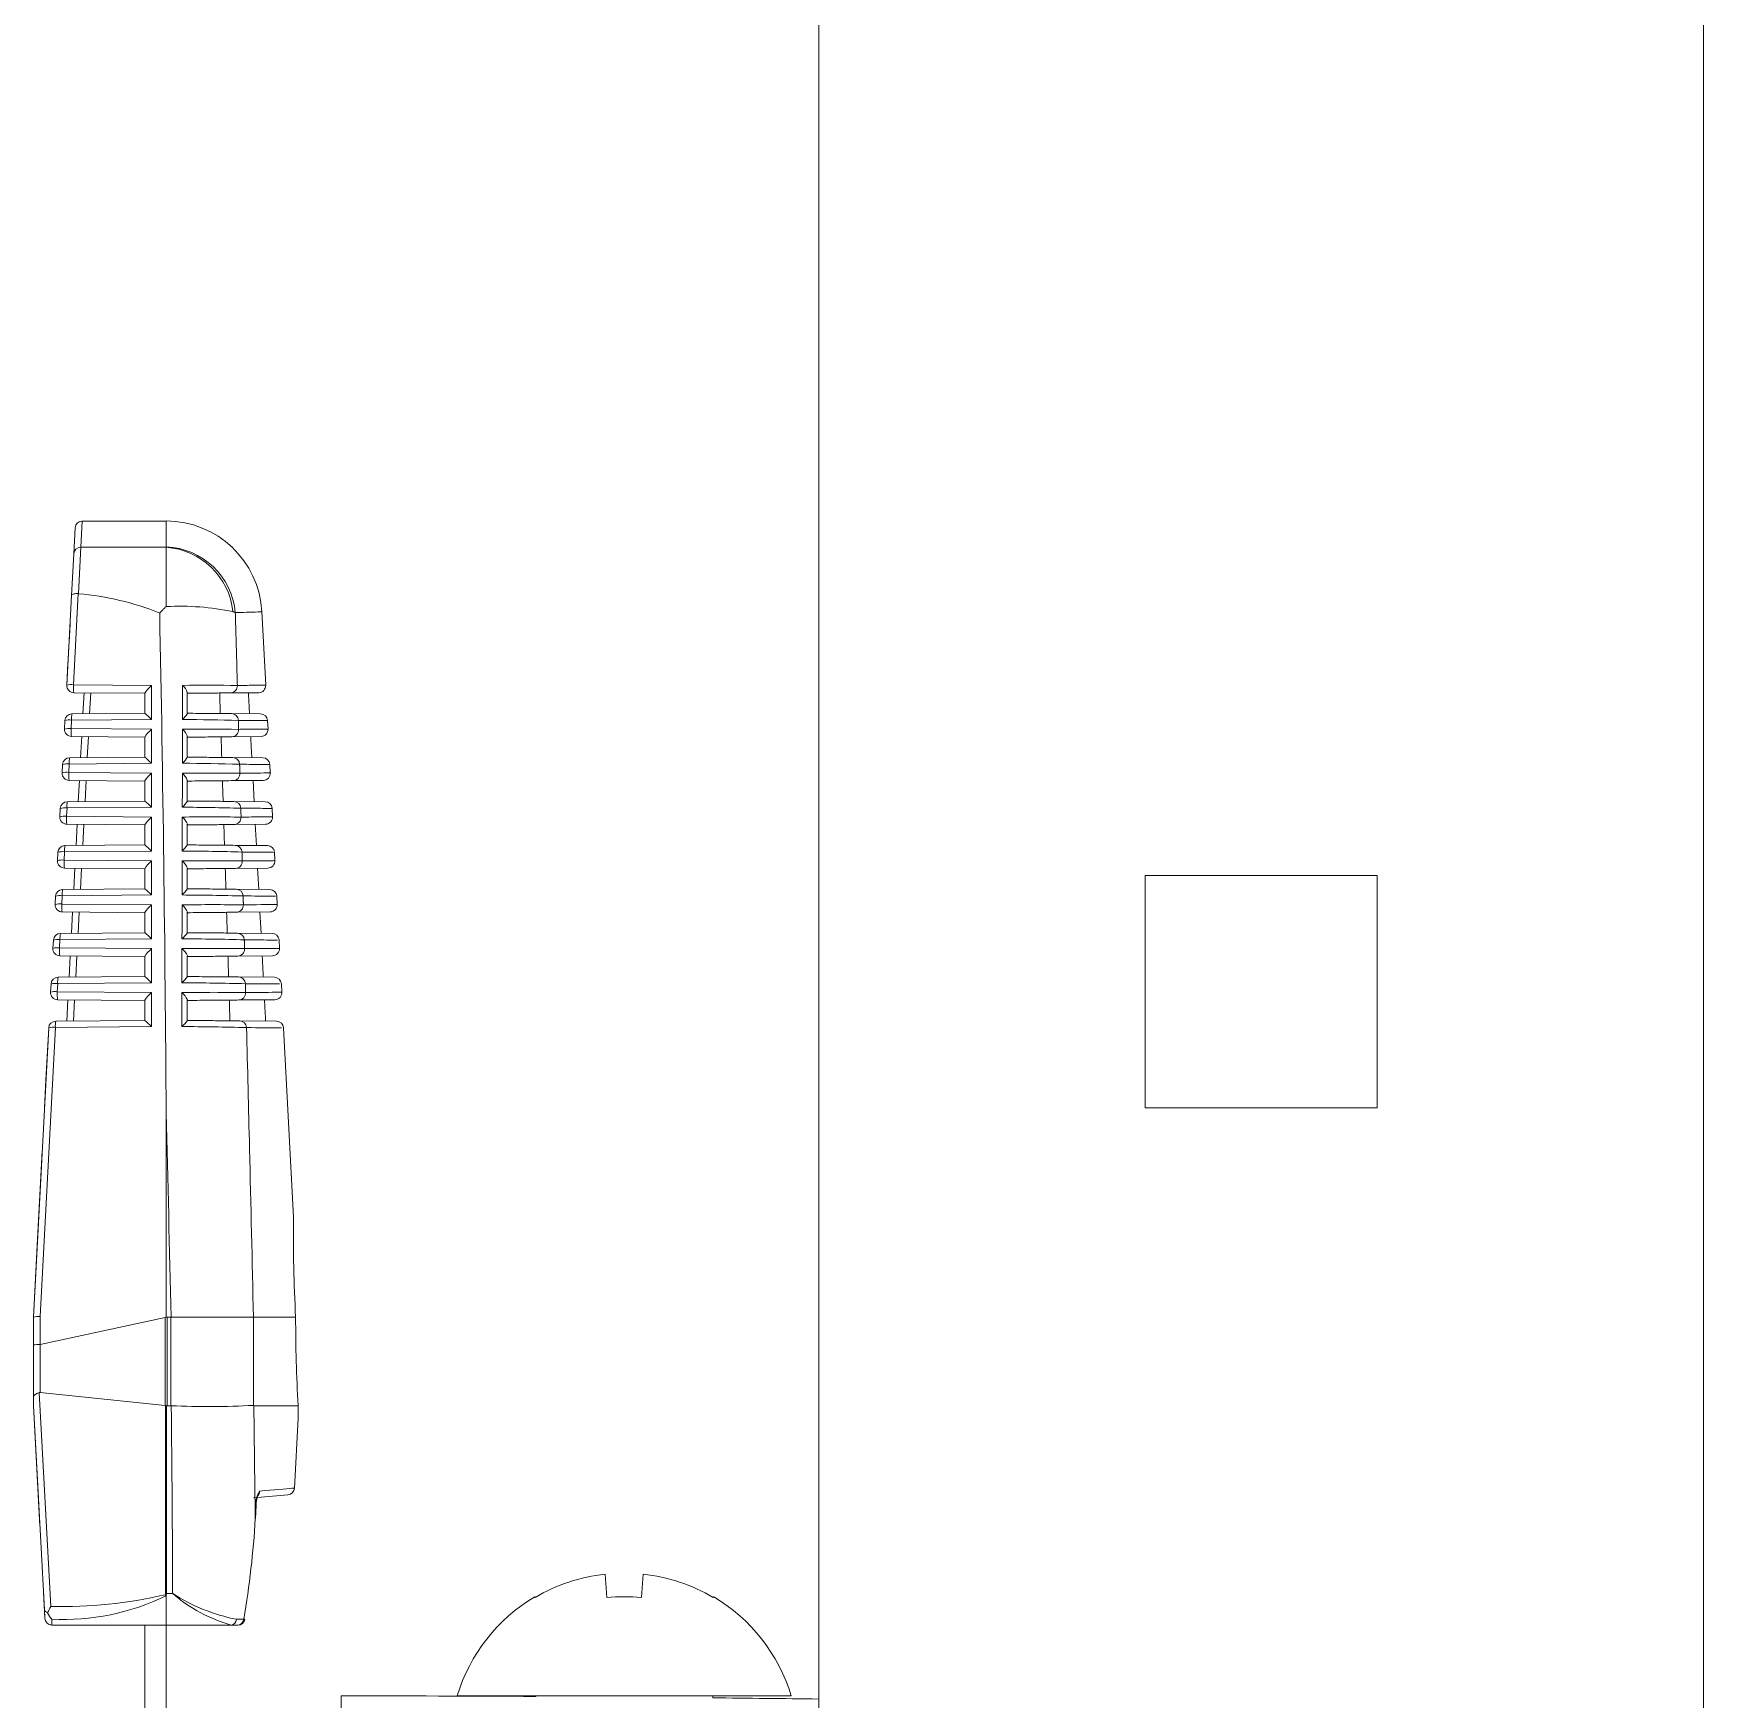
# Model space of a CAD drawing. Extents: x 8 to 113, y 2 to 87.
# Drawn here: x 79.738 to 82.098, y 40.237 to 42.592 of the extents above; entities that cross this region are included whole.
import ezdxf

# ---------------------------------------------------------------- set-up
doc = ezdxf.new("R2010")
doc.units = 0
doc.header["$MEASUREMENT"] = 0
doc.layers.add('OBJECT', color=7, linetype='CONTINUOUS')

msp = doc.modelspace()

# ---------------------------------------------------------------- linework, layer by layer
at = {"layer": 'OBJECT', "linetype": 'Continuous', "lineweight": 15}
for p, q in [((80.8476, 36.0251), (80.8476, 44.9977)), ((82.0976, 36.0251), (82.0976, 44.9977)), ((79.7949, 41.8564), (79.7968, 41.8933)), ((79.8068, 41.9027), (79.8049, 41.8657)), ((79.9258, 41.9027), (79.8068, 41.9027)), ((79.8017, 41.8001), (79.8049, 41.8657)), ((79.9254, 41.8657), (79.8049, 41.8657)), ((79.7949, 41.8564), (79.7918, 41.7977)), ((79.7918, 41.7977), (79.7851, 41.6708)), ((79.7946, 41.6714), (79.8013, 41.8001)), ((80.0661, 41.6708), (80.0607, 41.7748)), ((79.7883, 41.7316), (79.7897, 41.7574)), ((79.7851, 41.6708), (79.7868, 41.7024)), ((79.7946, 41.6714), (79.9049, 41.6705)), ((79.8954, 41.6593), (79.795, 41.6602)), ((79.808, 41.6303), (79.8096, 41.6601)), ((79.819, 41.66), (79.8174, 41.6304)), ((79.8954, 41.6311), (79.8954, 41.6595)), ((79.9049, 41.6705), (79.9049, 41.6224)), ((80.0164, 41.6599), (80.0562, 41.6602)), ((79.7923, 41.6302), (79.8955, 41.6311)), ((80.0178, 41.6306), (80.0589, 41.6302)), ((79.7818, 41.6088), (79.7824, 41.6207)), ((79.7919, 41.6214), (79.7913, 41.6095)), ((79.7913, 41.6095), (79.9049, 41.6085)), ((79.9049, 41.6224), (79.7919, 41.6214)), ((79.9049, 41.6085), (79.9049, 41.5604)), ((80.0694, 41.6088), (80.0688, 41.6207)), ((79.8954, 41.5973), (79.7917, 41.5983)), ((79.8047, 41.5683), (79.8063, 41.5981)), ((79.8157, 41.598), (79.8141, 41.5684)), ((79.8954, 41.5691), (79.8954, 41.5975)), ((80.0182, 41.5979), (80.0595, 41.5983)), ((79.7785, 41.5468), (79.7792, 41.5587)), ((79.7886, 41.5594), (79.788, 41.5475)), ((79.9049, 41.5604), (79.7886, 41.5594)), ((79.7891, 41.5682), (79.8955, 41.5691)), ((80.0195, 41.5685), (80.0621, 41.5682)), ((80.0726, 41.5468), (80.072, 41.5587)), ((79.788, 41.5475), (79.9049, 41.5465)), ((79.8954, 41.5353), (79.7884, 41.5363)), ((79.8014, 41.5063), (79.803, 41.5362)), ((79.8124, 41.5361), (79.8109, 41.5064)), ((79.8954, 41.5071), (79.8954, 41.5355)), ((79.9049, 41.5465), (79.9049, 41.4984)), ((80.0199, 41.5359), (80.0627, 41.5363)), ((80.0498, 41.5061), (80.0482, 41.5363)), ((79.7858, 41.5061), (79.8955, 41.5071)), ((80.0213, 41.5065), (80.0654, 41.5061)), ((79.7753, 41.4848), (79.7759, 41.4967)), ((79.7854, 41.4974), (79.7847, 41.4855)), ((79.7847, 41.4855), (79.9049, 41.4845)), ((79.9049, 41.4984), (79.7854, 41.4974)), ((79.9049, 41.4845), (79.9049, 41.4364)), ((80.0759, 41.4849), (80.0753, 41.4967)), ((79.8954, 41.4733), (79.7852, 41.4743)), ((79.7982, 41.4442), (79.7997, 41.4742)), ((79.8092, 41.4741), (79.8076, 41.4443)), ((79.8954, 41.4451), (79.8954, 41.4735)), ((80.066, 41.4743), (80.0216, 41.4739)), ((80.053, 41.4441), (80.0514, 41.4744)), ((79.7821, 41.4353), (79.7815, 41.4236)), ((79.9049, 41.4364), (79.7821, 41.4353)), ((79.7825, 41.4441), (79.8955, 41.4451)), ((80.0229, 41.4445), (80.0686, 41.4441)), ((79.772, 41.4229), (79.7726, 41.4346)), ((79.7815, 41.4236), (79.9049, 41.4225)), ((79.8954, 41.4113), (79.7819, 41.4123)), ((79.7949, 41.3822), (79.7965, 41.4122)), ((79.8059, 41.4121), (79.8043, 41.3823)), ((79.8954, 41.3831), (79.8954, 41.4115)), ((79.9049, 41.4225), (79.9049, 41.3744)), ((80.0692, 41.4123), (80.0233, 41.4119)), ((80.0563, 41.382), (80.0547, 41.4124)), ((80.0791, 41.4229), (80.0785, 41.4347)), ((81.6366, 41.4017), (81.3086, 41.4017)), ((81.3086, 41.4017), (81.3086, 41.0737)), ((81.6366, 41.0737), (81.6366, 41.4017)), ((79.7687, 41.3609), (79.7693, 41.3726)), ((79.7788, 41.3733), (79.7782, 41.3616)), ((79.9049, 41.3744), (79.7788, 41.3733)), ((79.7792, 41.3821), (79.8955, 41.3831)), ((80.0246, 41.3825), (80.0719, 41.3821)), ((80.0824, 41.361), (80.0818, 41.3727)), ((79.7782, 41.3616), (79.9049, 41.3605)), ((79.8954, 41.3493), (79.7786, 41.3504)), ((79.7916, 41.3202), (79.7932, 41.3502)), ((79.8026, 41.3502), (79.801, 41.3203)), ((79.8954, 41.3211), (79.8954, 41.3495)), ((79.9049, 41.3605), (79.9049, 41.3124)), ((80.0725, 41.3504), (80.0249, 41.35)), ((80.0595, 41.32), (80.0579, 41.3504)), ((79.776, 41.3201), (79.8955, 41.3211)), ((80.0262, 41.3205), (80.0751, 41.3201)), ((79.7655, 41.2989), (79.7661, 41.3106)), ((79.7755, 41.3113), (79.7749, 41.2996)), ((79.7749, 41.2996), (79.9049, 41.2985)), ((79.9049, 41.3124), (79.7755, 41.3113)), ((79.9049, 41.2985), (79.9049, 41.2504)), ((80.0856, 41.299), (80.085, 41.3107)), ((79.8954, 41.2873), (79.7754, 41.2884)), ((79.7883, 41.2582), (79.7899, 41.2883)), ((79.7993, 41.2882), (79.7978, 41.2582)), ((79.8954, 41.2591), (79.8954, 41.2875)), ((80.0757, 41.2884), (80.0266, 41.288)), ((79.7622, 41.237), (79.7628, 41.2486)), ((79.7723, 41.2492), (79.7716, 41.2376)), ((79.9049, 41.2504), (79.7723, 41.2492)), ((79.7727, 41.258), (79.8955, 41.2591)), ((80.0278, 41.2585), (80.0784, 41.258)), ((80.0889, 41.2371), (80.0883, 41.2487)), ((79.7716, 41.2376), (79.9049, 41.2365)), ((79.8954, 41.2253), (79.7721, 41.2264)), ((79.7851, 41.1961), (79.7867, 41.2263)), ((79.7961, 41.2262), (79.7945, 41.1962)), ((79.8954, 41.1971), (79.8954, 41.2255)), ((79.9049, 41.2365), (79.9049, 41.1884)), ((80.079, 41.2264), (80.0282, 41.226)), ((79.7595, 41.1865), (79.7379, 40.7777)), ((79.7474, 40.7787), (79.769, 41.1872)), ((79.7557, 41.1133), (79.7595, 41.1865)), ((79.9049, 41.1884), (79.769, 41.1872)), ((79.7694, 41.196), (79.8955, 41.1971)), ((80.0294, 41.1965), (80.0816, 41.196)), ((80.1055, 40.9192), (80.0915, 41.1867)), ((79.7535, 41.0732), (79.7557, 41.1133)), ((79.9254, 41.0664), (79.9254, 40.7778)), ((81.3086, 41.0737), (81.6366, 41.0737)), ((79.7433, 40.8789), (79.7503, 41.0127)), ((79.7379, 40.7777), (79.7433, 40.8789)), ((79.7379, 40.7777), (79.7379, 40.7386)), ((79.7379, 40.7777), (79.7379, 40.7777)), ((79.7474, 40.7392), (79.7474, 40.7787)), ((79.7477, 40.7392), (79.9239, 40.7774)), ((79.9239, 40.7774), (79.9239, 40.6529)), ((79.927, 40.7777), (79.9322, 40.7777)), ((79.927, 40.6527), (79.927, 40.7777)), ((79.9322, 40.7777), (79.9322, 40.6527)), ((79.9322, 40.7777), (79.9326, 40.7777)), ((80.0488, 40.6532), (80.0488, 40.7777)), ((80.0488, 40.7777), (80.1084, 40.7777)), ((79.7379, 40.7386), (79.7379, 40.661)), ((79.7474, 40.7392), (79.7477, 40.7392)), ((79.7477, 40.6715), (79.7477, 40.7392)), ((79.7379, 40.661), (79.7379, 40.6527)), ((79.7627, 40.3692), (79.7463, 40.6713)), ((79.9239, 40.6529), (79.7477, 40.6715)), ((79.7379, 40.6527), (79.7536, 40.3645)), ((79.7472, 40.4824), (79.7379, 40.6527)), ((79.9246, 40.6528), (79.9239, 40.6529)), ((79.9246, 40.3872), (79.9246, 40.6528)), ((79.9262, 40.6527), (79.9262, 40.3872)), ((79.927, 40.6527), (79.9262, 40.6527)), ((79.9322, 40.6527), (79.927, 40.6527)), ((79.9327, 40.6527), (79.9322, 40.6527)), ((80.0494, 40.6527), (80.1118, 40.6527)), ((80.112, 40.6349), (80.1066, 40.5364)), ((80.0488, 40.5227), (80.0975, 40.5269)), ((80.0516, 40.4935), (80.0525, 40.5116)), ((80.5482, 40.3819), (80.5458, 40.4148)), ((80.5993, 40.4148), (80.5969, 40.3819)), ((79.7542, 40.3523), (79.7522, 40.3893)), ((79.9254, 40.3842), (79.9254, 40.3427)), ((79.9347, 40.3872), (79.9262, 40.3872)), ((80.4461, 40.3828), (80.4468, 40.3819)), ((80.6983, 40.3819), (80.6991, 40.3828)), ((79.7536, 40.3645), (79.7542, 40.3523)), ((79.7642, 40.3428), (79.7638, 40.3511)), ((79.7732, 40.3427), (79.9254, 40.3427)), ((79.8954, 40.1612), (79.8954, 40.3427)), ((79.9254, 40.3427), (80.0171, 40.3427)), ((79.9254, 40.1612), (79.9254, 40.3427)), ((80.1726, 40.2375), (80.1726, 40.2427)), ((80.1726, 40.2375), (80.1726, 40.176)), ((80.3366, 40.2427), (80.8086, 40.2427)), ((80.4476, 40.2427), (80.4476, 40.242)), ((80.6976, 40.24), (80.6976, 40.2427))]:
    msp.add_line(p, q, dxfattribs=at)
at = {"layer": 'OBJECT', "linetype": 'Continuous', "lineweight": 15, "flags": 128}
for points in [[(80.0513, 40.4935), (80.0516, 40.4935), (80.0516, 40.4935)], [(80.0523, 40.5117), (80.0525, 40.5116), (80.0525, 40.5116)], [(79.7641, 40.3428), (79.7642, 40.3428), (79.7642, 40.3428)]]:
    msp.add_lwpolyline(points, dxfattribs=at)
at = {"layer": 'OBJECT', "linetype": 'Continuous', "lineweight": 15}
for centre, radius, start, end in [((79.8068, 41.8927), 0.01, 93.5738, 176.9774), ((79.9254, 41.7673), 0.1355, 3, 90), ((79.8048, 41.8558), 0.00991, 89.445, 176.5293), ((79.9218, 41.7644), 0.1018, 5.074, 87.9303), ((79.9182, 41.7637), 0.1022, 6.2121, 85.9399), ((79.7663, 41.3969), 0.4047, 68.24, 84.9819), ((27.8499, 40.7496), 52.0765, 0.34855, 1.12586), ((79.9446, 41.4115), 0.3709, 78.292, 92.9585), ((79.7913, 41.6513), 0.0204, 80.7212, 107.6165), ((79.849, 41.6679), 0.0545, 176.3194, 188.1336), ((79.7951, 41.6702), 0.01, 176.9774, 269.5), ((79.9385, 41.6319), 0.0512, 131.0538, 147.3489), ((79.9836, 38.8353), 2.8354, 89.1413, 90.7047), ((79.9337, 41.6532), 0.0229, 18.7012, 48.9835), ((80.0162, 41.6698), 0.00992, 271.0601, 3.4968), ((80.0561, 41.6702), 0.01, 270.5, 3.0138), ((79.7924, 41.6202), 0.01, 90.5, 176.9774), ((79.8328, 41.6238), 0.041, 171, 183.3147), ((79.8352, 41.5562), 0.0961, 43.554, 51.2153), ((79.9233, 41.65), 0.0375, 312.6672, 329.2133), ((80.0176, 41.6207), 0.00989, 2.4127, 88.9979), ((80.0588, 41.6202), 0.01, 3.243, 89.5), ((79.788, 41.5893), 0.0204, 80.7212, 107.6165), ((79.7918, 41.6083), 0.01, 176.9774, 269.5), ((79.7886, 41.6013), 0.0204, 80.7212, 107.6165), ((79.8457, 41.606), 0.0545, 176.3194, 188.1336), ((79.9385, 41.5699), 0.0512, 131.0538, 147.3489), ((79.9293, 38.2), 3.4224, 88.356, 89.6769), ((79.9849, 38.6541), 2.9546, 89.1666, 90.704), ((79.9333, 41.5907), 0.0235, 19.3012, 49.2615), ((80.018, 41.6078), 0.00992, 271.0806, 3.5146), ((80.0594, 41.6083), 0.01, 270.5, 3.3196), ((79.7892, 41.5582), 0.01, 90.5, 176.9774), ((79.7853, 41.5393), 0.0204, 80.7212, 107.6165), ((79.8296, 41.5618), 0.041, 171, 183.3147), ((79.8352, 41.4942), 0.0961, 43.554, 51.2153), ((79.9216, 41.5897), 0.0397, 312.506, 328.2974), ((79.9292, 38.0447), 3.5158, 88.37, 89.6866), ((80.0194, 41.5586), 0.00989, 2.3918, 88.9797), ((80.062, 41.5582), 0.01, 3.6197, 89.5), ((79.7847, 41.5274), 0.0204, 80.7212, 107.6165), ((79.7885, 41.5463), 0.01, 176.9774, 269.5), ((79.8424, 41.544), 0.0545, 176.3194, 188.1336), ((79.9385, 41.5079), 0.0512, 131.0538, 147.3489), ((79.9862, 38.4732), 3.0735, 89.1905, 90.7035), ((79.9328, 41.5282), 0.024, 19.9051, 49.5174), ((80.0197, 41.5458), 0.00991, 271.1015, 3.5328), ((80.0626, 41.5463), 0.01, 270.5, 3.6958), ((79.7859, 41.4961), 0.01, 90.5, 176.9774), ((79.8263, 41.4997), 0.041, 171, 183.3147), ((79.8352, 41.4322), 0.0961, 43.554, 51.2153), ((79.9198, 41.5297), 0.0423, 312.372, 327.3763), ((80.0211, 41.4966), 0.00989, 2.3707, 88.9613), ((80.0653, 41.4961), 0.01, 3.9957, 89.5), ((79.7814, 41.4654), 0.0204, 80.7212, 107.6165), ((79.7853, 41.4843), 0.01, 176.9774, 269.5), ((79.7821, 41.4772), 0.0204, 80.7212, 107.6165), ((79.8392, 41.482), 0.0545, 176.3194, 188.1336), ((79.9385, 41.4459), 0.0512, 131.0538, 147.3489), ((79.9292, 37.8903), 3.6081, 88.3833, 89.6958), ((79.9875, 38.2927), 3.192, 89.2131, 90.7033), ((79.9324, 41.4657), 0.0246, 20.513, 49.7517), ((80.0214, 41.4838), 0.00991, 271.1227, 3.5512), ((80.0659, 41.4843), 0.01, 270.5, 4.0714), ((79.7826, 41.4341), 0.01, 90.5, 176.9774), ((79.7788, 41.4152), 0.0204, 80.7212, 107.6165), ((79.823, 41.4377), 0.041, 171, 183.3147), ((79.8352, 41.3702), 0.0961, 43.554, 51.2153), ((79.9177, 41.4699), 0.0452, 312.2651, 326.4497), ((79.9291, 37.737), 3.6995, 88.3961, 89.7046), ((80.0228, 41.4346), 0.00988, 2.3493, 88.9425), ((80.0685, 41.4341), 0.01, 4.3711, 89.5), ((79.7782, 41.4034), 0.0204, 80.7212, 107.6165), ((79.782, 41.4223), 0.01, 176.9774, 269.5), ((79.8359, 41.4201), 0.0545, 176.3194, 188.1336), ((79.9385, 41.3839), 0.0512, 131.0538, 147.3489), ((79.9887, 38.1128), 3.31, 89.2345, 90.7033), ((79.9319, 41.4032), 0.0253, 21.1251, 49.9648), ((80.0231, 41.4218), 0.00991, 271.1442, 3.5698), ((80.0691, 41.4223), 0.01, 270.5, 4.4464), ((79.7793, 41.3721), 0.01, 90.5, 176.9774), ((79.7755, 41.3532), 0.0204, 80.7212, 107.6165), ((79.8197, 41.3757), 0.041, 171, 183.3147), ((79.8352, 41.3082), 0.0961, 43.554, 51.2153), ((79.9153, 41.4105), 0.0487, 312.1847, 325.5174), ((79.929, 37.5846), 3.7898, 88.4084, 89.7131), ((80.0244, 41.3726), 0.00988, 2.3275, 88.9235), ((80.0718, 41.3721), 0.01, 4.7459, 89.5), ((79.7749, 41.3415), 0.0204, 80.7212, 107.6165), ((79.7787, 41.3604), 0.01, 176.9774, 269.5), ((79.8326, 41.3581), 0.0545, 176.3194, 188.1336), ((79.9385, 41.3219), 0.0512, 131.0538, 147.3489), ((79.99, 37.9334), 3.4273, 89.2549, 90.7035), ((79.9314, 41.3406), 0.0259, 21.7416, 50.1573), ((80.0247, 41.3599), 0.00991, 271.166, 3.5887), ((80.0724, 41.3604), 0.01, 270.5, 4.8207), ((79.7761, 41.3101), 0.01, 90.5, 176.9774), ((79.8165, 41.3136), 0.041, 171, 183.3147), ((79.8352, 41.2462), 0.0961, 43.554, 51.2153), ((79.9125, 41.3515), 0.0527, 312.1304, 324.5791), ((80.026, 41.3106), 0.00988, 2.3055, 88.9041), ((80.075, 41.3101), 0.01, 5.1202, 89.5), ((79.7754, 41.2984), 0.01, 176.9774, 269.5), ((79.7716, 41.2795), 0.0204, 80.7212, 107.6165), ((79.7722, 41.2911), 0.0204, 80.7212, 107.6165), ((79.8293, 41.2961), 0.0545, 176.3194, 188.1336), ((79.9385, 41.2599), 0.0512, 131.0538, 147.3489), ((79.929, 37.4334), 3.8791, 88.4202, 89.7211), ((79.9913, 37.7548), 3.544, 89.2742, 90.7038), ((79.9312, 41.2783), 0.0262, 22.1134, 50.5786), ((80.0263, 41.2979), 0.0099, 271.1882, 3.6079), ((80.0756, 41.2984), 0.01, 270.5, 5.1945), ((79.7728, 41.248), 0.01, 90.5, 176.9774), ((79.769, 41.2291), 0.0204, 80.7212, 107.6165), ((79.8132, 41.2516), 0.041, 171, 183.3147), ((79.8352, 41.1842), 0.0961, 43.554, 51.2153), ((79.9092, 41.293), 0.0574, 312.102, 323.6346), ((79.9289, 37.2831), 3.9673, 88.4315, 89.7288), ((80.0276, 41.2486), 0.00987, 2.2831, 88.8845), ((80.0783, 41.248), 0.01, 5.4939, 89.5), ((79.7684, 41.2175), 0.0204, 80.7212, 107.6165), ((79.7722, 41.2364), 0.01, 176.9774, 269.5), ((79.8261, 41.2341), 0.0545, 176.3194, 188.1336), ((79.9385, 41.1979), 0.0512, 131.0538, 147.3489), ((79.9926, 37.577), 3.6598, 89.2926, 90.7043), ((79.9306, 41.2157), 0.0269, 22.7465, 50.7235), ((80.0279, 41.2359), 0.0099, 271.2107, 3.6273), ((80.0789, 41.2364), 0.01, 270.5, 5.5678), ((79.7695, 41.186), 0.01, 90.5, 176.9774), ((79.7657, 41.1671), 0.0204, 80.7212, 107.6165), ((79.8099, 41.1896), 0.041, 171, 183.3147), ((79.8352, 41.1222), 0.0961, 43.554, 51.2153), ((79.9052, 41.2353), 0.0632, 312.099, 322.6838), ((79.9289, 37.134), 4.0545, 88.4424, 89.7362), ((80.0292, 41.1866), 0.00987, 2.2605, 88.8646), ((80.0815, 41.186), 0.01, 5.8671, 89.5), ((82.3219, 40.8947), 2.2166, 179.3671, 183.0245), ((79.7447, 40.7584), 0.0204, 82.2344, 109.2075), ((79.9898, 27.478), 13.2998, 89.74583, 90.24632), ((82.3422, 40.7778), 2.2338, 180.0017, 183.2044), ((79.7451, 40.7007), 0.0385, 86.6126, 100.7629), ((79.7474, 40.6688), 0.00279, 84.2512, 113.6686), ((79.9857, 41.8136), 1.1621, 267.3875, 273.1129), ((80.1112, 40.6529), 0.000641, 345.8313, 3.8397), ((80.0861, 40.5137), 0.0339, 147.0747, 183.4329), ((80.1102, 40.5095), 0.0577, 163.2294, 177.8479), ((80.0476, 40.5326), 0.0101, 319.4635, 357.389), ((80.0966, 40.5369), 0.01, 275, 356.8941), ((78.8082, 40.5627), 1.2451, 350.223, 356.8119), ((80.5725, 40.1693), 0.2469, 96.217, 120.6029), ((80.5726, 40.1693), 0.2469, 59.3971, 83.783), ((79.7815, 40.9805), 0.6116, 268.2389, 283.4637), ((79.7805, 40.6809), 0.3302, 267.1045, 296.0269), ((79.9225, 40.3874), 0.00215, 309.0227, 355.9097), ((80.0152, 40.4786), 0.1302, 225.4906, 226.4562), ((79.9262, 40.503), 0.1158, 269.2192, 270.0002), ((79.9198, 40.3873), 0.00647, 331.3827, 359.3982), ((80.0757, 40.6078), 0.2618, 237.4182, 258.755), ((80.0807, 40.5592), 0.2256, 229.673, 253.6425), ((80.5726, 40.1711), 0.2466, 120.8571, 163.1157), ((80.5726, 40.0736), 0.3092, 85.4883, 94.5117), ((80.5726, 40.1711), 0.2466, 16.8843, 59.1429), ((79.7589, 40.3657), 0.00548, 193.0864, 260.1503), ((79.7642, 40.3528), 0.01, 183.1059, 269.191), ((79.7642, 40.3528), 0.00999, 183.1449, 270.0494), ((79.7924, 40.3758), 0.0378, 204.2552, 220.8553), ((80.0161, 40.3512), 0.00857, 277.2298, 358.6404), ((80.0261, 40.3518), 0.00906, 274.3621, 357.1843), ((80.0268, 40.3527), 0.01, 270, 350.7454), ((80.0374, 40.3622), 0.0111, 258.5052, 266.353), ((80.1726, -10.4173), 50.66, 89.68898, 90), ((80.1726, -10.4173), 50.66, 89.23656, 89.40622)]:
    msp.add_arc(centre, radius, start, end, dxfattribs=at)
for centre, major_axis, ratio, start_param, end_param in [((77.8629, 36.7594), (0, 19.0675), 0.111038, 4.924724, 4.940236), ((79.927, 41.7557), (0.0064, 0.9787), 0.122438, 3.168969, 3.182058), ((79.927, 41.755), (0, 0.9773), 0.122785, 3.128502, 3.141593), ((77.8629, 40.2949), (0, 7.8848), 0.262774, 4.724089, 4.75778)]:
    msp.add_ellipse(centre, major_axis=major_axis, ratio=ratio, start_param=start_param, end_param=end_param, dxfattribs=at)
for points, degree in [([(79.9254, 41.9027), (79.9254, 41.9012), (79.9254, 41.8981), (79.9254, 41.8768), (79.9254, 41.8661)], 3), ([(79.9254, 41.8661), (79.9254, 41.8657)], 1), ([(79.9254, 41.8657), (79.9254, 41.8628), (79.9254, 41.8571), (79.9254, 41.838), (79.9254, 41.8128), (79.9254, 41.7922), (79.9254, 41.782)], 3), ([(79.8013, 41.8001), (79.8017, 41.8001)], 1), ([(79.9254, 41.782), (79.9163, 41.7728)], 1), ([(80.0198, 41.7747), (80.0232, 41.7734)], 1), ([(80.0261, 41.6704), (80.0232, 41.7734)], 1), ([(79.9554, 41.6606), (79.9554, 41.6308)], 1), ([(80.002, 41.6307), (80.0011, 41.6597)], 1), ([(80.0417, 41.6601), (80.0432, 41.6303)], 1), ([(80.0279, 41.6084), (80.0275, 41.6211)], 1), ([(79.9554, 41.5985), (79.9554, 41.5688)], 1), ([(80.004, 41.5687), (80.0031, 41.5978)], 1), ([(80.0449, 41.5981), (80.0465, 41.5683)], 1), ([(80.0296, 41.5464), (80.0293, 41.5591)], 1), ([(79.9554, 41.5364), (79.9554, 41.5069)], 1), ([(80.006, 41.5067), (80.005, 41.5358)], 1), ([(80.0313, 41.4844), (80.031, 41.497)], 1), ([(79.9554, 41.4743), (79.9554, 41.4449)], 1), ([(80.0079, 41.4446), (80.007, 41.4738)], 1), ([(80.033, 41.4225), (80.0326, 41.435)], 1), ([(79.9554, 41.4123), (79.9554, 41.3829)], 1), ([(80.0099, 41.3826), (80.009, 41.4118)], 1), ([(80.0346, 41.3605), (80.0343, 41.373)], 1), ([(79.9554, 41.3502), (79.9554, 41.321)], 1), ([(80.0118, 41.3206), (80.0109, 41.3498)], 1), ([(80.0362, 41.2985), (80.0359, 41.311)], 1), ([(79.9554, 41.2881), (79.9554, 41.259)], 1), ([(80.0137, 41.2586), (80.0128, 41.2878)], 1), ([(80.0612, 41.2883), (80.0628, 41.2582)], 1), ([(80.0378, 41.2365), (80.0375, 41.249)], 1), ([(79.9554, 41.2261), (79.9554, 41.197)], 1), ([(80.0156, 41.1966), (80.0147, 41.2259)], 1), ([(80.0644, 41.2263), (80.066, 41.1961)], 1), ([(80.0488, 40.7777), (80.0488, 40.7777)], 1), ([(79.9246, 40.6528), (79.9262, 40.6527)], 1), ([(80.0494, 40.6527), (80.0488, 40.6532)], 1), ([(80.0513, 40.4935), (80.0494, 40.6527)], 1), ([(80.112, 40.6349), (80.112, 40.6349)], 1), ([(80.1066, 40.5364), (80.1066, 40.5364)], 1), ([(80.0523, 40.5117), (80.0513, 40.4935)], 1), ([(80.0352, 40.3513), (80.0246, 40.351)], 1), ([(79.7732, 40.3427), (79.7642, 40.3428)], 1), ([(80.0171, 40.3427), (80.0268, 40.3427)], 1)]:
    msp.add_open_spline(points, degree=degree, dxfattribs=at)
for points, knots in [([(79.8013, 41.8001), (79.8002, 41.8001), (79.798, 41.8002), (79.7951, 41.7998), (79.793, 41.7991), (79.792, 41.7984), (79.7918, 41.7979), (79.7918, 41.7978), (79.7918, 41.7977)], [0, 0, 0, 0, 0.219281, 0.438507, 0.659241, 0.882986, 0.98583, 1, 1, 1, 1]), ([(80.0232, 41.7734), (80.034, 41.7737), (80.0559, 41.7742), (80.0591, 41.7743), (80.0607, 41.7744)], [0, 0, 0, 0, 0.496376, 1, 1, 1, 1]), ([(79.7868, 41.7024), (79.787, 41.7062), (79.7874, 41.7138), (79.7878, 41.7231), (79.7882, 41.7292), (79.7883, 41.7308), (79.7883, 41.7316)], [0, 0, 0, 0, 0.261879, 0.524407, 0.77642, 1, 1, 1, 1]), ([(79.9486, 41.6224), (79.9487, 41.629), (79.9487, 41.6451), (79.9487, 41.6611), (79.9488, 41.6705)], [0, 0, 0, 0, 0.412316, 1, 1, 1, 1]), ([(80.0164, 41.6599), (80.0128, 41.6598), (80.0057, 41.6598), (79.9828, 41.6596), (79.9637, 41.6594), (79.9554, 41.6593)], [0, 0, 0, 0, 0.361189, 0.722456, 1, 1, 1, 1]), ([(80.0261, 41.6704), (80.0274, 41.6704), (80.0336, 41.6705), (80.0568, 41.6707), (80.062, 41.6707), (80.0661, 41.6708)], [0, 0, 0, 0, 0.047591, 0.237986, 1, 1, 1, 1]), ([(79.9554, 41.6311), (79.9661, 41.631), (79.9874, 41.6308), (80.0088, 41.6306), (80.015, 41.6306), (80.0178, 41.6306)], [0, 0, 0, 0, 0.352894, 0.705727, 1, 1, 1, 1]), ([(79.9485, 41.5604), (79.9485, 41.567), (79.9485, 41.5831), (79.9486, 41.5991), (79.9486, 41.6085)], [0, 0, 0, 0, 0.412356, 1, 1, 1, 1]), ([(80.0685, 41.6207), (80.0669, 41.6207), (80.0637, 41.6208), (80.0397, 41.621), (80.0275, 41.6211)], [0, 0, 0, 0, 0.493112, 1, 1, 1, 1]), ([(80.0279, 41.6084), (80.0292, 41.6084), (80.0355, 41.6085), (80.0581, 41.6087), (80.0743, 41.6088), (80.0691, 41.6088), (80.069, 41.6088)], [0, 0, 0, 0, 0.046685, 0.233452, 0.982381, 1, 1, 1, 1]), ([(80.0182, 41.5979), (80.0146, 41.5979), (80.0073, 41.5978), (79.984, 41.5976), (79.9643, 41.5974), (79.9554, 41.5973)], [0, 0, 0, 0, 0.355595, 0.711266, 1, 1, 1, 1]), ([(79.9554, 41.5691), (79.9662, 41.569), (79.9878, 41.5688), (80.01, 41.5686), (80.0165, 41.5686), (80.0195, 41.5685)], [0, 0, 0, 0, 0.347531, 0.695003, 1, 1, 1, 1]), ([(80.0713, 41.5587), (80.0699, 41.5587), (80.067, 41.5587), (80.0421, 41.5589), (80.0293, 41.5591)], [0, 0, 0, 0, 0.483866, 1, 1, 1, 1]), ([(79.9483, 41.4984), (79.9483, 41.505), (79.9484, 41.5211), (79.9484, 41.5371), (79.9484, 41.5465)], [0, 0, 0, 0, 0.412394, 1, 1, 1, 1]), ([(80.0199, 41.5359), (80.0162, 41.5359), (80.0089, 41.5358), (79.9851, 41.5356), (79.9648, 41.5354), (79.9554, 41.5353)], [0, 0, 0, 0, 0.350315, 0.700707, 1, 1, 1, 1]), ([(80.0296, 41.5464), (80.0309, 41.5464), (80.0374, 41.5465), (80.0605, 41.5467), (80.0774, 41.5468), (80.0721, 41.5468), (80.0719, 41.5468)], [0, 0, 0, 0, 0.045813, 0.229093, 0.964033, 1, 1, 1, 1]), ([(79.9554, 41.5071), (79.9663, 41.507), (79.9881, 41.5068), (80.0112, 41.5066), (80.018, 41.5066), (80.0213, 41.5065)], [0, 0, 0, 0, 0.342466, 0.684876, 1, 1, 1, 1]), ([(79.9482, 41.4364), (79.9482, 41.443), (79.9482, 41.4591), (79.9483, 41.4751), (79.9483, 41.4845)], [0, 0, 0, 0, 0.41243, 1, 1, 1, 1]), ([(80.0742, 41.4967), (80.0729, 41.4967), (80.0703, 41.4967), (80.0445, 41.4969), (80.031, 41.497)], [0, 0, 0, 0, 0.474956, 1, 1, 1, 1]), ([(80.0313, 41.4844), (80.0326, 41.4845), (80.0392, 41.4845), (80.0628, 41.4847), (80.0804, 41.4849), (80.0751, 41.4848), (80.0747, 41.4848)], [0, 0, 0, 0, 0.044973, 0.224892, 0.94635, 1, 1, 1, 1]), ([(80.0216, 41.4739), (80.0179, 41.4739), (80.0105, 41.4738), (79.9863, 41.4736), (79.9653, 41.4734), (79.9554, 41.4733)], [0, 0, 0, 0, 0.345325, 0.690725, 1, 1, 1, 1]), ([(79.9554, 41.4451), (79.9664, 41.445), (79.9884, 41.4448), (80.0123, 41.4446), (80.0194, 41.4445), (80.0229, 41.4445)], [0, 0, 0, 0, 0.337675, 0.675297, 1, 1, 1, 1]), ([(80.0771, 41.4346), (80.076, 41.4347), (80.0736, 41.4347), (80.0469, 41.4349), (80.0326, 41.435)], [0, 0, 0, 0, 0.466363, 1, 1, 1, 1]), ([(79.948, 41.3744), (79.948, 41.381), (79.9481, 41.3971), (79.9481, 41.4131), (79.9481, 41.4225)], [0, 0, 0, 0, 0.412464, 1, 1, 1, 1]), ([(80.0233, 41.4119), (80.0195, 41.4119), (80.0121, 41.4118), (79.9874, 41.4116), (79.9659, 41.4114), (79.9554, 41.4113)], [0, 0, 0, 0, 0.340601, 0.681276, 1, 1, 1, 1]), ([(80.033, 41.4225), (80.0343, 41.4225), (80.041, 41.4225), (80.0651, 41.4227), (80.0835, 41.4229), (80.0781, 41.4229), (80.0776, 41.4229)], [0, 0, 0, 0, 0.044163, 0.220841, 0.929295, 1, 1, 1, 1]), ([(79.9554, 41.3831), (79.9665, 41.383), (79.9886, 41.3828), (80.0134, 41.3826), (80.0209, 41.3825), (80.0246, 41.3825)], [0, 0, 0, 0, 0.333137, 0.666224, 1, 1, 1, 1]), ([(80.0799, 41.3726), (80.079, 41.3726), (80.0769, 41.3726), (80.0493, 41.3729), (80.0343, 41.373)], [0, 0, 0, 0, 0.458072, 1, 1, 1, 1]), ([(79.9478, 41.3124), (79.9479, 41.319), (79.9479, 41.3351), (79.9479, 41.3511), (79.948, 41.3605)], [0, 0, 0, 0, 0.412497, 1, 1, 1, 1]), ([(80.0249, 41.35), (80.0211, 41.3499), (80.0136, 41.3499), (79.9885, 41.3496), (79.9664, 41.3494), (79.9554, 41.3493)], [0, 0, 0, 0, 0.336123, 0.672318, 1, 1, 1, 1]), ([(80.0346, 41.3605), (80.036, 41.3605), (80.0428, 41.3605), (80.0673, 41.3608), (80.0865, 41.3609), (80.0811, 41.3609), (80.0805, 41.3609)], [0, 0, 0, 0, 0.043381, 0.216931, 0.912837, 1, 1, 1, 1]), ([(79.9554, 41.3211), (79.9666, 41.321), (79.9889, 41.3208), (80.0145, 41.3206), (80.0223, 41.3205), (80.0262, 41.3205)], [0, 0, 0, 0, 0.328834, 0.657619, 1, 1, 1, 1]), ([(79.9477, 41.2504), (79.9477, 41.257), (79.9477, 41.2731), (79.9478, 41.2891), (79.9478, 41.2985)], [0, 0, 0, 0, 0.412528, 1, 1, 1, 1]), ([(80.0828, 41.3106), (80.082, 41.3106), (80.0803, 41.3106), (80.0516, 41.3109), (80.0359, 41.311)], [0, 0, 0, 0, 0.450066, 1, 1, 1, 1]), ([(80.0362, 41.2985), (80.0376, 41.2985), (80.0445, 41.2986), (80.0696, 41.2988), (80.0895, 41.299), (80.084, 41.2989), (80.0833, 41.2989)], [0, 0, 0, 0, 0.042626, 0.213155, 0.896943, 1, 1, 1, 1]), ([(80.0266, 41.288), (80.0227, 41.2879), (80.0151, 41.2879), (79.9896, 41.2876), (79.9669, 41.2874), (79.9554, 41.2873)], [0, 0, 0, 0, 0.331872, 0.663815, 1, 1, 1, 1]), ([(79.9554, 41.2591), (79.9667, 41.259), (79.9891, 41.2588), (80.0156, 41.2586), (80.0236, 41.2585), (80.0278, 41.2585)], [0, 0, 0, 0, 0.324747, 0.649448, 1, 1, 1, 1]), ([(80.0856, 41.2486), (80.085, 41.2486), (80.0836, 41.2486), (80.054, 41.2488), (80.0375, 41.249)], [0, 0, 0, 0, 0.442331, 1, 1, 1, 1]), ([(79.9475, 41.1884), (79.9476, 41.195), (79.9476, 41.2111), (79.9476, 41.2271), (79.9477, 41.2365)], [0, 0, 0, 0, 0.412557, 1, 1, 1, 1]), ([(80.0282, 41.226), (80.0243, 41.2259), (80.0166, 41.2259), (79.9907, 41.2257), (79.9674, 41.2255), (79.9554, 41.2253)], [0, 0, 0, 0, 0.327832, 0.655734, 1, 1, 1, 1]), ([(80.0378, 41.2365), (80.0392, 41.2365), (80.0462, 41.2366), (80.0718, 41.2368), (80.0925, 41.237), (80.087, 41.2369), (80.0862, 41.2369)], [0, 0, 0, 0, 0.041896, 0.209507, 0.881586, 1, 1, 1, 1]), ([(79.9554, 41.1971), (79.9667, 41.197), (79.9894, 41.1968), (80.0166, 41.1966), (80.025, 41.1965), (80.0294, 41.1965)], [0, 0, 0, 0, 0.320862, 0.641681, 1, 1, 1, 1]), ([(80.0488, 40.7777), (80.047, 40.857), (80.0439, 40.9935), (80.0405, 41.1299), (80.0391, 41.187)], [0, 0, 0, 0, 0.581449, 1, 1, 1, 1]), ([(80.0885, 41.1865), (80.088, 41.1866), (80.0869, 41.1866), (80.0564, 41.1868), (80.0391, 41.187)], [0, 0, 0, 0, 0.434853, 1, 1, 1, 1]), ([(79.7379, 40.661), (79.738, 40.6625), (79.738, 40.6651), (79.7392, 40.6676), (79.7413, 40.6692), (79.7438, 40.6703), (79.7456, 40.671), (79.7463, 40.6713)], [0, 0, 0, 0, 0.281503, 0.477149, 0.672463, 0.878462, 1, 1, 1, 1]), ([(80.112, 40.6349), (80.1119, 40.6377), (80.1119, 40.6412), (80.1118, 40.6507), (80.1118, 40.6527)], [0, 0, 0, 0, 0.79181, 1, 1, 1, 1]), ([(80.1066, 40.5364), (80.1065, 40.5364), (80.1059, 40.5363), (80.1004, 40.5358), (80.0768, 40.5338), (80.0577, 40.5321)], [0, 0, 0, 0, 0.045653, 0.228294, 1, 1, 1, 1]), ([(79.758, 40.3603), (79.7595, 40.3631), (79.761, 40.366), (79.7626, 40.3691), (79.7627, 40.3692)], [0, 0, 0, 0, 0.980027, 1, 1, 1, 1])]:
    msp.add_open_spline(points, degree=3, knots=knots, dxfattribs=at)

doc.saveas('drawing.dxf')
